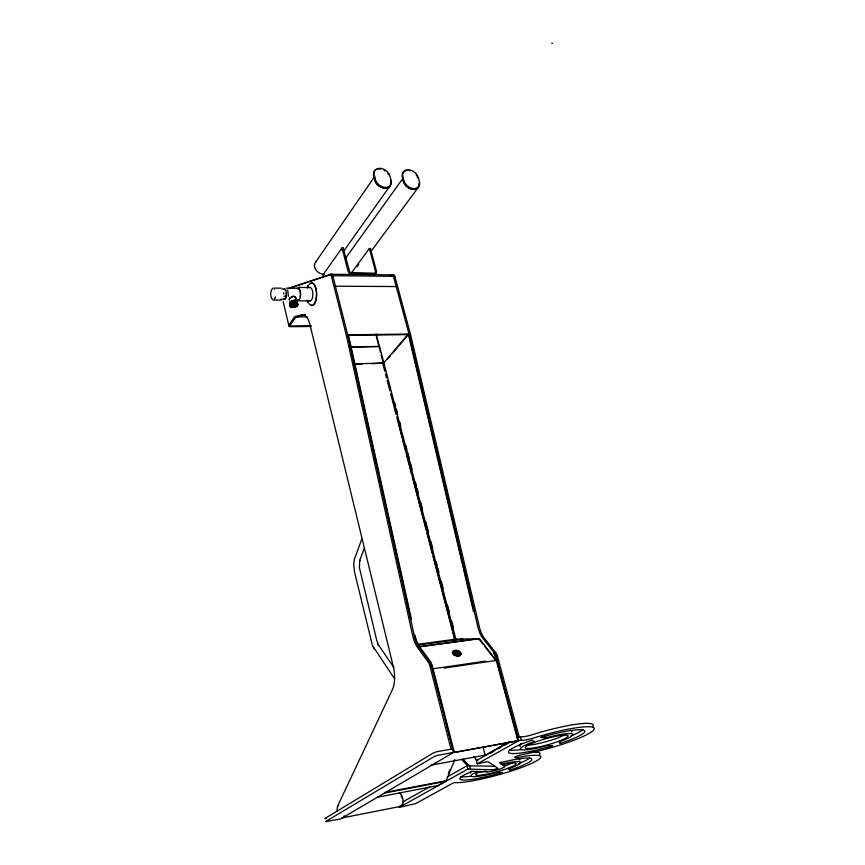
<?xml version="1.0" encoding="UTF-8"?>
<svg xmlns="http://www.w3.org/2000/svg" width="865" height="865" viewBox="0 0 865 865"><rect width="100%" height="100%" fill="white"/><g stroke="black" fill="none" stroke-linecap="round" stroke-linejoin="round"><path stroke-width="1.3" d="M290.629 303.864L290.272 304.426L290.099 303.864M295.722 298.49L295.689 297.852M296.749 301.453L296.749 301.258A3.611 1.535 -13 0 0 296.544 300.847L296.381 300.706M295.787 304.718L294.803 304.934A3.622 1.622 -10.8 0 1 290.813 304.956M457.985 653.205L458.072 652.091A1.416 0.811 14.9 0 0 457.228 651.626L455.693 651.853A1.416 0.811 14.9 0 0 455.65 652.437L457.163 653.313M288.391 296.273L287.721 289.861M293.808 303.993L294.77 303.593A3.611 1.546 -11.8 0 0 295.646 303.161M291.927 307.216L291.873 307.216A3.611 1.698 -11.2 0 0 292.835 307.324L292.867 307.443A3.611 1.633 -12.7 0 0 297.182 305.95A3.611 1.633 -12.7 0 0 296.338 303.972M455.304 652.502L455.433 652.026A1.589 0.908 14.9 0 0 455.401 652.459L455.152 653.421M457.174 652.697L457.423 651.745A1.589 0.908 14.9 0 1 458.039 652.091L457.79 653.043M457.044 654.47L457.293 653.508A1.589 0.908 14.9 0 0 457.953 653.421L457.704 654.373M306.945 287.796L308.21 285.039M307.313 287.937L307.572 287.158M297.117 301.928L296.868 300.901L295.333 300.35A3.611 1.568 -14.2 0 0 294.5 300.317L293.354 300.447A3.611 1.622 -14.8 0 0 292.413 300.685M361.711 539.382L354.358 559.32L353.709 564.413L354.499 571.841L372.426 645.463L393.975 677.857M364.327 548.161L359.613 560.758L359.808 560.152L359.386 567.548L376.783 640.576L378.351 644.868L378.037 644.295L393.878 667.477M448.297 773.526L449.811 769.774M377.389 797.216L438.35 785.485L446.048 781.095L454.871 759.481M291.602 301.701L291.57 301.723A3.622 1.698 -14.5 0 0 290.813 302.177L289.613 303.647L290.251 304.858M337.231 810.981A6.769 2.671 81.1 0 1 337.75 805.899L392.461 689.491A21.236 9.299 82.6 0 0 393.272 666.45L309.94 324.656A19.3 7.882 88.7 0 0 301.928 314.806L294.565 316.947L288.759 325.154A3.222 1.416 -12.7 0 0 290.618 326.678L310.838 326.483M292.056 307.129C288.272 306.848 291.051 303.237 293.354 303.096M307.864 286.456L308.189 285.828M272.518 288.402C269.999 291.386 270.107 296.738 272.572 299.744M297.095 302.847L297.127 301.625L295.397 301.031A3.622 1.514 -13.7 0 0 294.63 300.988A3.611 1.676 -14.6 0 0 293.711 301.042L292.813 301.236M297.127 304.383C299.106 299.29 285.115 304.426 291.894 306.621A3.644 1.698 -10.8 0 0 292.64 306.707L293.624 306.653M284.671 299.258L286.088 297.192A5.158 2.054 89.3 0 1 284.671 299.258L281.017 299.247M315.606 262.181L373.734 177.855M290.121 302.891L290.218 302.75A3.622 1.73 -13.9 0 1 290.759 302.188M323.25 277.124L323.099 274.702L342.032 247.898L343.102 247.92L349.914 272.529L374.707 273.243L375.605 271.956L369.398 248.45L370.458 248.471L376.61 271.664L376.361 273.599L374.729 274.378L351.45 274.14L349.352 273.318L348.076 271.351L342.032 247.898M341.589 250.061L343.102 247.92M283.136 301.561L288.759 325.154L290.153 325.143L295.971 316.936L303.345 314.795M344.129 250.493L389.812 186.202M332.301 276.335L332.744 275.719A2.984 1.265 89.8 0 0 331.468 274.281L292.013 287.515M345.622 258.181L403.101 178.114M350.693 273.902L369.398 248.45M357.191 266.496L358.748 264.376M370.469 252.104L418.228 187.467M347.254 335.425L347.708 334.831L409.004 334.031L477.869 626.963A21.69 10.877 82.7 0 0 483.081 638.662L494.304 652.87A6.985 3.492 81.8 0 1 495.926 656.319L517.757 737.261L520.406 736.753A10.823 1.644 -15.5 0 0 533.154 734.45A49.402 7.201 -15.5 0 1 592.709 726.687M456.104 640.089L379.551 346.4L379.097 346.941L375.81 334.344M387.671 358.921L390.223 355.926M392.742 352.963L408.831 334.031L474.02 611.414M289.559 298.89C290.9 296.9 294.532 295.149 295.938 297.982M290.651 303.842L290.975 303.539A3.622 1.708 -14.2 0 1 291.235 303.334L291.375 303.258A3.611 1.676 -14.6 0 1 292.089 302.869L292.565 302.674A3.622 1.708 -14.2 0 1 293.073 302.501L292.997 302.361A3.622 1.687 -14.6 0 0 291.959 302.75A3.611 1.73 -13.7 0 0 290.391 305.215L290.737 305.637M290.251 297.852L292.748 296.252A2.682 2.292 -43.1 0 1 293.992 296.262L295.192 296.998M297.117 305.161C299.377 302.923 294.716 302.512 293.397 303.085M384.298 362.9L371.972 363.743M296.295 303.691L295.657 304.08M290.835 302.22L295.397 301.031M295.343 299.744L295.56 299.614A3.125 1.849 22.3 0 0 296.057 298.901L295.354 297.203M453.563 752.409L340.378 819.047L325.575 821.62L433.841 756.778A4.574 0.692 -14.9 0 1 439.766 754.907L453.563 752.409L431.473 665.618A7.169 3.319 82.3 0 0 429.916 662.071L419.201 647.388A22.252 10.337 83.1 0 1 414.194 635.343L347.708 334.831L332.744 275.719M452.968 749.014L453.844 752.507L517.93 740.797L495.191 656.427L493.569 652.978M508.977 741.921L485.654 754.983M403.079 801.779L429.818 786.739M447.248 776.932L467.014 765.806L494.802 766.228M509.809 741.738L476.442 760.508L477.642 760.281M490.52 753.134L493.969 751.198M498.564 748.614L500.867 747.328M504.317 745.392L507.766 743.457M517.93 740.797L453.844 752.507M477.296 763.817L479.74 763.352A7.893 1.114 -15.2 0 1 488.563 761.968L497.959 768.347L493.18 769.828L467.857 769.082L399.143 807.423L415.762 803.574L453.855 782.598A46.678 6.314 -15.3 0 0 525.498 765.979A46.678 6.314 -15.3 0 0 517.681 757.437A6.206 0.865 -15.4 0 1 515.335 756.853A6.206 0.865 -15.4 0 1 523.487 754.302A49.446 7.104 -15.5 0 0 593.952 729.595A49.446 7.104 -15.5 0 0 534.094 737.877A10.834 1.611 -15.5 0 1 521.336 740.202L518.795 740.656L477.296 763.817L476.226 759.686L473.901 756.67M292.013 304.307L292.046 304.296A3.611 1.676 -14.6 0 1 293.159 303.82L293.851 303.637A3.611 1.611 -14.7 0 1 294.976 303.464M486.584 754.734L484.865 755.275M291.938 302.242L291.97 302.231A3.622 1.654 -15 0 0 291.321 302.599L289.807 304.112L290.24 305.377M296.025 305.81L295.192 306.134M292.024 302.209L293.927 301.647A3.611 1.622 -14.8 0 1 294.76 301.561L297.171 302.144L297.127 303.615A3.622 1.546 -11.8 0 0 297.203 303.323A3.622 1.535 -13 0 0 296.738 302.534M292.586 304.037L292.511 303.896A3.611 1.73 -13.8 0 0 290.608 306.351L290.694 306.578A3.622 1.546 -11.7 0 0 294.381 306.945A3.622 1.546 -11.7 0 0 297.582 305.031M295.603 305.302L293.841 305.799M292.9 303.237L292.413 303.42A3.622 1.687 -14.6 0 0 291.483 303.885M288.986 288.272A2.822 1.125 89.4 0 1 289.397 287.915L330.981 274.27M294.781 304.437L294.857 304.415A3.611 1.611 -10.7 0 0 295.668 304.091M292.565 301.312L292.597 301.301A3.611 1.676 -14.6 0 0 291.613 301.701M294.749 304.448L293.646 304.718A3.622 1.665 -10.7 0 1 292.759 304.815L292.24 304.826A3.622 1.665 -10.7 0 1 291.808 304.794L291.786 304.794M389.553 275.665L392.094 274.886A2.919 1.341 -89.9 0 1 393.434 276.292L409.004 334.031L408.518 334.604L348.584 335.404M390.98 275.675L393.489 274.897A2.919 1.341 -89.9 0 1 394.829 276.303L410.421 334.009L479.329 626.779A21.668 10.888 82.7 0 0 484.551 638.467L495.786 652.653A6.985 3.492 81.8 0 1 497.407 656.102L519.249 737.002M294.889 304.88L293.376 305.226M294.868 305.756L294.9 305.745A3.611 1.546 -11.1 0 0 295.862 305.388A3.611 1.535 -11.9 0 0 297.322 304.091M296.089 316.514L295.808 316.168A1.449 0.584 89 0 0 296.392 316.904L305.172 314.352M304.902 314.73L296.133 317.271A1.449 0.584 89 0 1 295.538 316.536M294.9 306.221L294.295 306.361M430.911 765.179L485.384 755.059M293.711 304.058L293.754 304.048A3.763 1.676 -10.8 0 1 291.981 304.221M342.529 817.857L401.057 806.288M337.75 805.899L338.464 805.769M446.275 780.695L384.871 792.427L384.395 793.086L445.767 781.355M476.226 759.686L477.437 759.459M461.532 759.384L466.808 764.995L468.246 764.725L468.452 765.547M453.357 748.776L438.869 751.328A4.563 0.703 -14.9 0 0 432.954 753.199L324.894 818.495L326.105 818.582M517.011 737.402L517.573 737.294L495.742 656.34M485.611 661.13L432.933 668.807L433.3 669.661M444.026 668.094L496.272 660.46L479.394 638.684L453.941 639.203M430.435 665.769L431.473 665.618M496.424 656.243L497.407 656.102M330.008 274.27A2.984 1.265 89.8 0 1 331.273 275.708L346.238 334.852L412.659 635.537A22.263 10.315 83.1 0 0 417.654 647.593L428.359 662.287L429.397 662.147M494.304 652.87L495.288 652.729M458.558 655.205L456.612 655.486A3.482 2 14.9 0 1 455.855 655.292M453.844 651.832L456.763 651.421M418.541 645.041L462.98 639.019M419.655 646.642L477.848 638.705M418.487 646.977L479.394 638.684M417.027 644.371L455.866 639.159M293.062 305.259L292.457 305.291M294.987 303.464L295.03 303.464A3.611 1.676 -14.6 0 1 295.43 303.464C300.469 303.464 295.862 308.081 292.911 307.161M354.434 364.176L362.532 363.97M353.677 363.927L383.649 363.019L408.302 334.041L473.479 611.49M350.401 346.908L379.551 346.4M350.249 347.092L379.4 346.573L376.113 333.976M311.368 325.759L291.137 325.954A1.708 0.746 -12.7 0 1 290.153 325.143M296.392 316.904L307.01 316.839M273.535 300.079L281.374 300.079M298.685 300.869L310.178 300.869M283.85 296.198L286.304 296.208L286.261 292.056A5.158 2.054 89.3 0 1 286.304 296.208M335.404 286.218L396.202 286.553M298.501 287.45L310.07 287.504M289.397 287.915L290.791 287.926A2.811 1.125 89.4 0 0 290.305 288.423M273.351 288.121L281.201 288.153M286.315 288.186L298.252 288.24M282.131 288.986L284.574 288.996L286.023 291.062A5.158 2.054 89.3 0 0 284.574 288.996M331.468 274.281L393.024 274.897M323.099 274.702L324.148 274.713M331.771 275.708L393.434 276.292M393.899 276.303L394.829 276.303M295.549 301.658L292.586 302.09L290.262 303.518A3.59 1.719 -13.8 0 0 290.11 303.831M292.132 304.199L291.721 304.177A3.611 1.719 -11.3 0 1 291.202 304.112M545.847 737.899L540.776 737.423A39.563 5.677 -15.5 0 1 583.507 730.114A39.563 5.677 -15.5 0 1 560.293 743.446L558.866 741.986A27.204 3.903 -15.5 0 0 572.035 733.801A27.204 3.903 -15.5 0 0 545.847 737.899L545.231 735.65M289.364 300.079L289.061 299.614A3.092 0.584 -40.9 0 1 289.548 298.901M551.794 43.25L552.465 43.326M291.775 305.399L292.208 305.442A3.611 1.644 -10.6 0 0 293.765 305.334M291.635 304.772L291.71 304.783A3.622 1.719 -11.3 0 1 291.072 304.653M293.851 306.588A3.622 1.568 -11.1 0 0 295.971 305.972L296.738 305.572A3.622 1.546 -11.8 0 0 297.182 305.172L297.463 304.21A3.611 1.535 -13.5 0 0 297.171 303.842L296.868 303.691A3.622 1.568 -14.4 0 0 296.544 303.583L292.748 304.08L290.337 305.821A4.001 1.806 -12.7 0 0 290.651 307.161M296.1 302.285L296.025 302.274A3.611 1.568 -14.2 0 0 295.214 302.199L295.062 302.188A3.611 1.6 -14.6 0 0 294.208 302.263L294.057 302.285A3.611 1.676 -14.6 0 0 293.138 302.48L292.997 302.361M291.181 306.415L290.543 305.842A3.611 1.73 -13.6 0 1 291.451 303.756A3.611 1.687 -14.5 0 1 296.252 302.739L296.414 302.955A3.611 1.546 -13.6 0 1 296.89 303.161M296.035 300.523C293.938 299.852 287.969 301.496 290.099 304.231M501.386 764.141L499.581 762.865A37.346 5.049 -15.3 0 1 531.532 758.746A37.346 5.049 -15.3 0 1 509.885 770.12L508.209 768.942A25.68 3.471 -15.3 0 0 520.427 762.022A25.68 3.471 -15.3 0 0 501.386 764.141L500.824 762M462.959 759.113L468.246 764.725M292.63 304.015L292.511 303.896A3.611 1.687 -14.5 0 1 297.063 303.637L297.052 303.647M479.351 639.538L483.232 644.468M484.778 646.447L487.882 650.383M488.336 650.977L494.91 659.335M297.149 303.345L297.279 303.518A3.601 1.525 -12.6 0 1 297.365 303.961M290.597 306.351L290.683 306.578A3.611 1.741 -12.6 0 1 290.543 305.778L290.554 305.713A3.579 1.719 -13.5 0 1 290.705 305.41L291.029 305.021A3.557 1.741 -12.6 0 1 291.375 304.653M495.894 659.638L496.272 660.46M308.21 303.085L306.967 300.274M373.15 647.009L374.177 648.837M430.11 662.039L431.667 665.596L452.763 748.885M307.886 301.669L308.21 302.318M290.391 305.215L290.478 305.421A3.611 1.741 -12.3 0 1 290.24 305.031M289.818 303.247L289.786 302.664A3.611 1.73 -13.6 0 1 290.586 301.636L290.856 301.42A3.622 1.687 -14.6 0 1 291.537 301.052A3.611 1.676 -14.6 0 1 292.413 300.674M296.673 301.323L296.673 301.323A3.611 1.535 -13.1 0 1 296.771 302.155A3.611 1.535 -12.4 0 0 296.911 301.971L296.911 301.928A3.611 1.546 -13.3 0 0 296.327 301.204A3.655 1.589 -14.9 0 0 295.538 301.009M290.543 305.842L290.586 306.005A3.611 1.741 -12.3 0 1 290.37 305.583L290.37 305.583M559.687 741.273L560.293 743.446M520.406 736.753L521.336 740.202M517.865 737.207L518.795 740.656M509.334 768.066L509.885 770.12M394.667 402.636L395.694 406.55M396.375 409.156L397.392 413.07M399.781 422.196L400.798 426.11M405.869 445.507L406.928 449.584M407.61 452.19L409.545 459.629M410.215 462.191L412.032 469.144M415.438 482.183L416.465 486.098M417.135 488.703L418.184 492.704M420.541 501.743L422.477 509.15M425.839 522.028L428.532 532.343M430.889 541.382L432.803 548.691M436.209 561.731L437.225 565.645M437.895 568.218L438.933 572.165M441.312 581.291L443.215 588.6M447.443 604.765L449.324 611.988M451.703 621.081L453.563 628.239M379.432 348.238L380.459 352.152M381.141 354.758L383.173 362.576M398.657 423.309L455.217 640.273M483.113 747.274L485.146 755.113M382.762 363.484L384.806 371.312M385.476 373.918L386.504 377.854M387.185 380.438L389.91 390.915M390.58 393.489L396.04 414.421M396.7 416.962L402.139 437.841M402.798 440.371L405.544 450.881M406.161 453.292L411.556 473.966M412.227 476.561L426.283 530.461M426.953 533.078L432.305 553.578M432.976 556.173L454.839 640.046M469.457 765.352L470.3 768.617M467.857 769.082L466.808 764.995M454.244 752.28L432.251 665.509L430.694 661.952L419.968 647.279A22.241 10.337 83.1 0 1 414.962 635.234M450.989 749.198L429.916 665.845A7.169 3.309 82.3 0 0 428.359 662.287M348.444 334.82L411.426 619.243M347.892 334.831L410.853 619.318M290.067 304.318L290.078 304.361A3.622 1.752 -12.6 0 0 290.186 304.631L290.262 304.448A3.611 1.73 -13.7 0 1 292.467 301.701A3.611 1.73 -13.7 0 1 297.009 302.274M297.29 303.539L297.279 303.529A3.579 1.557 -14.4 0 0 294.933 302.837L294.435 302.88A3.622 1.654 -14.7 0 0 292.889 303.215M283.698 292.792L283.774 293.938M274.335 289.18A5.179 2.022 89.3 0 1 274.573 289.418M275.492 296.879A5.179 2.022 89.3 0 1 275.351 297.387M275.189 297.852A5.179 2.022 89.3 0 1 275.016 298.252M274.594 298.868A5.179 2.022 89.3 0 1 274.367 299.085M289.494 297.917A5.158 2.054 89.3 0 1 289.31 298.284M284.217 299.247A5.158 2.054 89.3 0 1 283.612 298.825M283.515 289.418A5.158 2.054 89.3 0 1 284.12 288.996M309.594 287.602A6.682 2.757 89.4 0 1 312.881 294.77A6.682 2.757 89.4 0 1 309.227 300.458M313.033 304.913A10.996 4.541 89.4 0 1 311.259 305.021M311.238 283.288A10.996 4.541 89.4 0 1 316.352 291.7A10.996 4.541 89.4 0 1 313.454 304.621M310.319 283.417A11.396 4.703 89.4 0 1 316.655 294.381A11.396 4.703 89.4 0 1 310.34 304.815M309.919 304.361A11.396 4.703 89.4 0 1 309.519 303.82M309.486 284.347A11.396 4.703 89.4 0 1 309.897 283.828M297.376 288.575A5.925 2.4 89.4 0 1 300.631 294.349A5.925 2.4 89.4 0 1 297.344 299.604M296.63 301.344A3.611 1.741 -13.5 0 0 292.219 301.171A3.611 1.741 -13.5 0 0 289.959 303.712L289.948 303.82A3.622 1.741 -12.4 0 0 290.24 304.231M296.587 303.983A3.622 1.557 -14.2 0 1 297.614 304.902M297.257 303.702A3.622 1.535 -13.2 0 1 294.889 306.156A3.622 1.535 -13.2 0 1 290.467 305.864M297.279 303.41A3.611 1.535 -13 0 1 294.338 305.626A3.611 1.535 -13 0 1 290.326 305.237M292.943 302.242A3.611 1.622 -14.8 0 1 297.106 303.28M296.544 304.058A3.611 1.622 -14.8 0 1 294.889 305.021M296.317 302.35A3.622 1.557 -13.8 0 1 296.695 302.501M296.49 303.593A3.611 1.73 -13.7 0 1 294.911 304.556M295.646 301.593A3.611 1.557 -14 0 1 296.976 302.263M291.202 306.978A3.611 1.698 -11.2 0 1 290.737 306.621M291.851 307.226A3.622 1.741 -11.9 0 1 291.321 307.053M294.824 305.745A3.622 1.622 -10.8 0 1 293.884 305.961L293.743 305.994A3.622 1.644 -10.7 0 1 292.813 306.069L292.651 306.08A3.622 1.687 -11 0 1 291.851 306.005L291.721 305.994A3.622 1.708 -11.2 0 1 291.051 305.788M290.218 304.945A3.622 1.73 -13.5 0 1 290.218 304.718M296.479 304.307A3.622 1.589 -11 0 1 295.798 304.718M291.667 305.453A3.622 1.784 -12.3 0 1 290.791 305.172M294.597 304.231A3.611 1.611 -10.8 0 1 291.072 304.448M290.218 304.058A3.611 1.611 -10.8 0 1 289.937 303.723L289.905 303.626A3.622 1.741 -13 0 1 289.926 303.312A3.611 1.73 -13.7 0 1 290.089 302.923M295.625 303.388A3.611 1.589 -10.9 0 1 294.879 303.723M292.273 306.751A4.011 1.903 -13.6 0 1 291.354 303.647A4.011 1.903 -13.6 0 1 297.668 303.507L297.679 303.626A4.011 1.903 -13.6 0 1 293.03 306.729M297.841 288.791A5.428 2.195 89.4 0 1 299.723 290.251M300.004 291.018A5.428 2.195 89.4 0 1 300.198 296.738M290.456 304.642A4.001 1.892 -14 0 1 290.683 301.961A4.001 1.892 -14 0 1 296.025 300.879A4.001 1.892 -14 0 1 296.5 303.42M294.868 304.329A4.001 1.892 -14 0 1 292.586 304.858M292.067 304.891A4.001 1.892 -14 0 1 291.559 304.869M457.996 653.129A1.416 0.811 14.9 0 1 457.12 653.259M530.018 752.312A46.645 6.401 -15.3 0 1 539.587 754.853M512.859 762.649A20.987 2.876 -15.3 0 1 504.749 766.012M485.697 771.115A20.987 2.876 -15.3 0 1 477.21 772.153M517.584 758.41A25.658 3.525 -15.3 0 1 519.562 759.967M470.69 773.115A25.658 3.525 -15.3 0 1 471.295 771.277M529.748 758.043A37.325 5.125 -15.3 0 1 518.622 763.611M471.457 776.208A37.325 5.125 -15.3 0 1 460.667 776.673M583.032 729.411A39.531 5.763 -15.5 0 1 570.608 736.093M520.881 749.609A39.531 5.763 -15.5 0 1 509.269 749.977M570.597 730.341A27.183 3.957 -15.5 0 1 571.603 732.049M520.438 746.344A27.183 3.957 -15.5 0 1 520.416 744.224M520.925 743.824A27.183 3.957 -15.5 0 1 521.563 743.392M565.094 734.612A22.22 3.244 -15.5 0 1 546.15 741.673A22.22 3.244 -15.5 0 1 526.763 745.133M419.395 647.355A22.241 10.337 83.1 0 1 414.389 635.31M419.255 183.661A8.888 6.412 37.9 0 1 410.648 188.862A8.888 6.412 37.9 0 1 403.414 178.125M406.939 170.448A8.791 6.336 37.8 0 0 402.366 177.39L403.544 181.596A8.801 6.347 37.9 0 0 412.767 189.284A8.801 6.347 37.9 0 0 419.147 183.358M409.123 170.556A8.791 6.336 37.8 0 1 410.259 170.838M416.184 175.054A8.791 6.336 37.8 0 1 416.844 176.049M417.363 177.076A8.791 6.336 37.8 0 1 417.741 178.125M323.899 274.313A8.25 6.347 35.7 0 1 315.476 269.177A8.25 6.347 35.7 0 1 316.568 261.284M374.761 176.752A9.007 6.542 36.9 0 0 382.795 187.846A9.007 6.542 36.9 0 0 390.666 181.001A8.92 6.477 36.9 0 1 384.774 188.083A8.92 6.477 36.9 0 1 374.859 180.266L373.702 176.006A8.91 6.455 36.8 0 1 376.48 169.475M377.432 169.162A8.91 6.455 36.8 0 1 380.697 169.108M384.114 170.362A8.91 6.455 36.8 0 1 385.185 171.043M387.866 173.66A8.91 6.455 36.8 0 1 388.526 174.665M399.1 793.216A6.617 2.833 80.5 0 1 403.068 800.828A6.617 2.833 80.5 0 1 399.9 805.866M401.101 795.573A5.59 2.4 80.5 0 1 401.565 796.416M401.966 797.411A5.59 2.4 80.5 0 1 402.279 798.503M402.29 803.801A5.59 2.4 80.5 0 1 401.976 804.504M343.481 817.295A6.769 2.682 81 0 1 341.989 817.76M344.151 815.792A6.769 2.682 81 0 1 343.859 816.647M459.704 652.178A4.357 2.498 14.9 0 1 459.683 655.789A4.357 2.498 14.9 0 1 453.66 654.729A4.357 2.498 14.9 0 1 453.693 651.118M454.439 650.891A4.357 2.498 14.9 0 1 456.861 650.934M458.104 651.291A4.357 2.498 14.9 0 1 459.218 651.842M460.061 654.308A3.482 2 14.9 0 1 459.726 654.902M457.877 651.745A3.482 2 14.9 0 1 458.223 651.896M477.761 771.515L472.528 771.31A37.346 5.049 -15.3 0 0 463.294 780.003A37.346 5.049 -15.3 0 0 502.392 772.456L497.516 772.261A25.68 3.471 -15.3 0 1 473.512 776.64A25.68 3.471 -15.3 0 1 477.761 771.515M487.114 771.872L479.934 771.591A20.998 2.833 -15.3 0 0 485.406 774.445A20.998 2.833 -15.3 0 0 514.361 765.417A20.998 2.833 -15.3 0 0 502.132 764.671L504.619 766.412A9.58 1.298 -15.3 0 1 498.164 769.623A9.58 1.298 -15.3 0 1 487.114 771.872M552.313 745.933L547.502 745.543A27.204 3.903 -15.5 0 1 521.357 749.674A27.204 3.903 -15.5 0 1 534.094 741.586L532.397 740.062A39.563 5.677 -15.5 0 0 509.842 753.21A39.563 5.677 -15.5 0 0 552.313 745.933M419.439 181.618L418.249 177.422A8.801 6.336 37.8 0 0 408.496 169.724A8.801 6.336 37.8 0 0 402.874 176.676L404.052 180.893A8.812 6.347 37.9 0 0 413.827 188.635A8.812 6.347 37.9 0 0 419.439 181.618M391.088 180.288L389.92 176.049A8.92 6.466 36.8 0 0 380.027 168.264A8.92 6.466 36.8 0 0 374.199 175.292L375.356 179.552A8.92 6.477 36.9 0 0 385.271 187.381A8.92 6.477 36.9 0 0 391.088 180.288M292.121 307.27A3.374 1.525 -12.7 0 0 297.387 305.269A3.374 1.525 -12.7 0 0 292.803 304.469A3.374 1.525 -12.7 0 0 292.121 307.27M534.851 747.728A22.241 3.19 -15.5 0 0 568.078 736.126A22.241 3.19 -15.5 0 0 537.1 741.391A22.241 3.19 -15.5 0 0 534.851 747.728M455.206 653.216A2.617 1.503 14.9 0 0 459.445 653.183A2.617 1.503 14.9 0 0 456.223 650.804A2.617 1.503 14.9 0 0 455.206 653.216M454.536 653.421A3.482 2 14.9 0 0 460.245 653.518A3.482 2 14.9 0 0 456.104 650.275A3.482 2 14.9 0 0 454.536 653.421M453.995 654.556A4.357 2.498 14.9 0 0 460.959 654.308A4.357 2.498 14.9 0 0 455.368 650.448A4.357 2.498 14.9 0 0 453.995 654.556"/></g></svg>
